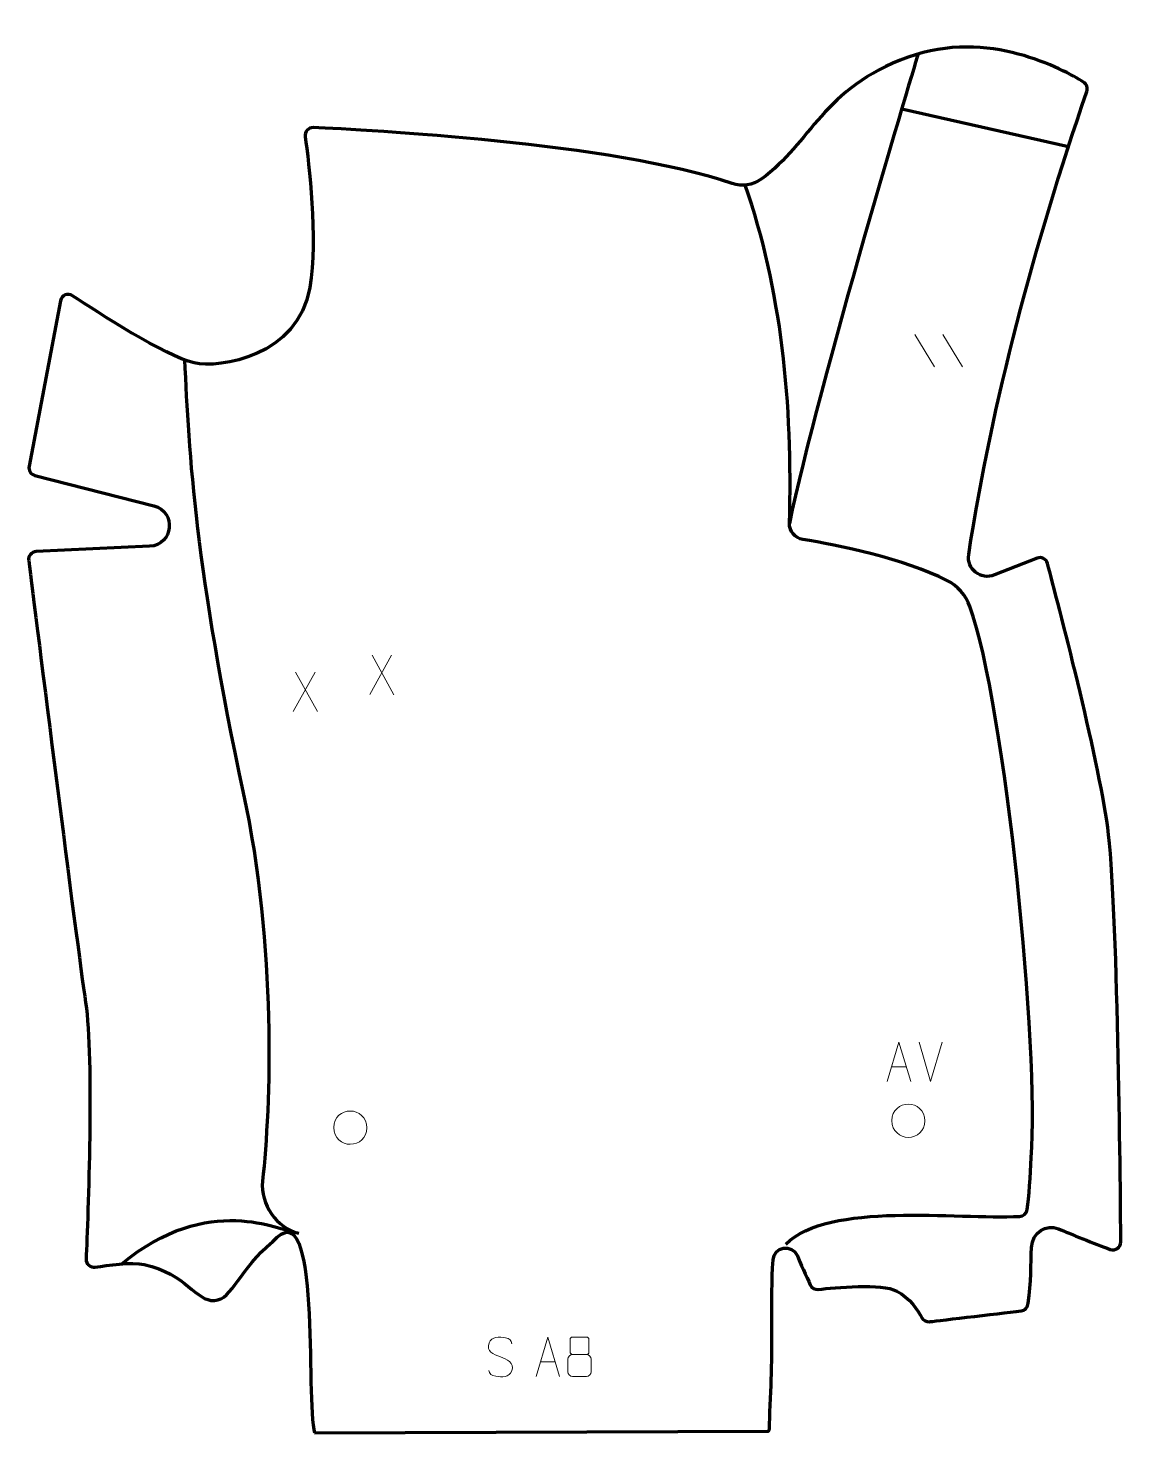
# Model space of a CAD drawing. Header units: millimetres. Extents: x -345 to 345, y -438 to 450.
import ezdxf

# ---------------------------------------------------------------- set-up
doc = ezdxf.new("R2010")
doc.units = ezdxf.units.MM
doc.header["$MEASUREMENT"] = 0
doc.layers.add('layer 1', color=7, linetype='Continuous')
doc.layers.add('layer 3', color=7, linetype='Continuous')

msp = doc.modelspace()

# ---------------------------------------------------------------- linework, layer by layer
at = {"layer": 'layer 1', "color": 230, "lineweight": 200}
msp.add_open_spline([(-164.3629, -438.0476), (-170.3978, -418.0301), (-159.8501, -281.3204), (-190.726, -317.146), (-190.726, -317.146), (-211.9918, -334.2875), (-216.1479, -353.6808), (-227.7141, -354.3475), (-227.7141, -354.3475), (-239.5621, -355.0301), (-245.1205, -337.5444), (-272.0145, -331.6177), (-272.0145, -331.6177), (-280.0218, -329.8531), (-295.2971, -332.0234), (-302.9852, -333.299), (-302.9852, -333.299), (-306.1172, -333.8183), (-308.9306, -331.3189), (-308.7916, -328.145), (-308.7916, -328.145), (-307.6507, -302.0535), (-303.7232, -201.7066), (-309.0766, -165.9303), (-309.0766, -165.9303), (-314.708, -128.2942), (-340.5506, 77.4655), (-345.0599, 113.4252), (-345.0599, 113.4252), (-345.4229, 116.3191), (-343.246, 118.9067), (-340.3355, 119.0446), (-340.3355, 119.0446), (-340.3355, 119.0446), (-268.619, 122.45), (-268.619, 122.45), (-268.619, 122.45), (-253.7067, 123.1584), (-251.5527, 144.3543), (-266.0173, 148.0525), (-266.0173, 148.0525), (-266.0173, 148.0525), (-341.1819, 167.2715), (-341.1819, 167.2715), (-341.1819, 167.2715), (-343.7398, 167.9255), (-345.3489, 170.4571), (-344.8567, 173.0528), (-344.8567, 173.0528), (-344.8567, 173.0528), (-325.0306, 277.6302), (-325.0306, 277.6302), (-325.0306, 277.6302), (-324.3642, 281.1453), (-320.3341, 282.8464), (-317.3556, 280.8684), (-317.3556, 280.8684), (-301.3236, 270.2223), (-258.7885, 242.7423), (-240.5463, 238.4183), (-240.5463, 238.4183), (-224.6731, 234.6556), (-174.694, 242.3091), (-167.4384, 286.0747), (-167.4384, 286.0747), (-162.2445, 317.4035), (-168.0152, 364.8609), (-170.339, 381.4132), (-170.339, 381.4132), (-170.7736, 384.5127), (-168.295, 387.2464), (-165.1708, 387.1088), (-165.1708, 387.1088), (-132.5187, 385.6734), (24.0172, 377.5881), (99.5268, 351.7774), (99.5268, 351.7774), (105.6765, 349.6752), (112.478, 350.6478), (117.7288, 354.4797), (117.7288, 354.4797), (149.8887, 377.9511), (156.3449, 411.847), (210.6763, 431.6206), (210.6763, 431.6206), (261.2459, 450.025), (308.7598, 423.8605), (321.4997, 415.8683), (321.4997, 415.8683), (323.4667, 414.6343), (324.3251, 412.2114), (323.5765, 410.0122), (323.5765, 410.0122), (290.2047, 311.9689), (263.9538, 214.3179), (248.9562, 117.2874), (248.9562, 117.2874), (247.5398, 108.1209), (256.6125, 100.8808), (265.2312, 104.2911), (265.2312, 104.2911), (265.2312, 104.2911), (292.1157, 114.9288), (292.1157, 114.9288), (292.1157, 114.9288), (294.8985, 116.0298), (298.0167, 114.4575), (298.7854, 111.5633), (298.7854, 111.5633), (305.1449, 87.6224), (330.5205, -9.3361), (336.7795, -55.2728), (336.7795, -55.2728), (343.175, -102.2127), (344.8179, -279.4867), (345.0984, -317.3119), (345.0984, -317.3119), (345.1245, -320.7846), (341.6961, -323.2262), (338.4266, -322.0634), (338.4266, -322.0634), (328.4765, -318.5258), (313.0683, -312.1437), (305.7019, -308.9842), (305.7019, -308.9842), (298.0413, -305.6988), (289.0321, -311.2511), (288.6578, -320.8488), (288.6578, -320.8488), (288.2542, -331.2039), (288.3703, -343.1221), (286.5902, -355.9918), (286.5902, -355.9918), (286.2378, -358.5403), (284.6227, -360.6827), (282.0665, -360.9558), (282.0665, -360.9558), (267.5889, -362.5027), (224.2279, -367.7802), (224.2279, -367.7802), (224.2279, -367.7802), (222.2414, -367.9704), (220.3371, -366.9593), (219.3719, -365.211), (219.3719, -365.211), (216.96, -360.8446), (211.5988, -352.6298), (203.5042, -348.3662), (203.5042, -348.3662), (194.1778, -343.453), (164.2887, -346.2072), (153.9072, -347.3477), (153.9072, -347.3477), (151.7556, -347.5844), (149.699, -346.4086), (148.8086, -344.4338), (148.8086, -344.4338), (146.5412, -339.4046), (142.3378, -330.0535), (140.6791, -326.1705), (140.6791, -326.1705), (137.3312, -318.3303), (125.7844, -320.2216), (125.2874, -328.733), (125.2874, -328.733), (123.7652, -354.7964), (124.9482, -384.3139), (124.2279, -404.4283), (124.2279, -404.4283), (123.8883, -413.911), (123.1162, -427.4601), (123.0316, -435.4643), (123.0316, -435.4643), (123.0259, -436.0021), (122.7968, -436.9647), (122.434, -436.9647), (122.434, -436.9647), (122.434, -436.9647), (-164.3629, -438.0476), (-164.3629, -438.0476)], degree=3, knots=[0, 0, 0, 0, 0.02173913, 0.02173913, 0.02173913, 0.02173913, 0.04347826, 0.04347826, 0.04347826, 0.04347826, 0.06521739, 0.06521739, 0.06521739, 0.06521739, 0.08695652, 0.08695652, 0.08695652, 0.08695652, 0.10869565, 0.10869565, 0.10869565, 0.10869565, 0.13043478, 0.13043478, 0.13043478, 0.13043478, 0.15217391, 0.15217391, 0.15217391, 0.15217391, 0.17391304, 0.17391304, 0.17391304, 0.17391304, 0.19565217, 0.19565217, 0.19565217, 0.19565217, 0.2173913, 0.2173913, 0.2173913, 0.2173913, 0.23913043, 0.23913043, 0.23913043, 0.23913043, 0.26086957, 0.26086957, 0.26086957, 0.26086957, 0.2826087, 0.2826087, 0.2826087, 0.2826087, 0.30434783, 0.30434783, 0.30434783, 0.30434783, 0.32608696, 0.32608696, 0.32608696, 0.32608696, 0.34782609, 0.34782609, 0.34782609, 0.34782609, 0.36956522, 0.36956522, 0.36956522, 0.36956522, 0.39130435, 0.39130435, 0.39130435, 0.39130435, 0.41304348, 0.41304348, 0.41304348, 0.41304348, 0.43478261, 0.43478261, 0.43478261, 0.43478261, 0.45652174, 0.45652174, 0.45652174, 0.45652174, 0.47826087, 0.47826087, 0.47826087, 0.47826087, 0.5, 0.5, 0.5, 0.5, 0.52173913, 0.52173913, 0.52173913, 0.52173913, 0.54347826, 0.54347826, 0.54347826, 0.54347826, 0.56521739, 0.56521739, 0.56521739, 0.56521739, 0.58695652, 0.58695652, 0.58695652, 0.58695652, 0.60869565, 0.60869565, 0.60869565, 0.60869565, 0.63043478, 0.63043478, 0.63043478, 0.63043478, 0.65217391, 0.65217391, 0.65217391, 0.65217391, 0.67391304, 0.67391304, 0.67391304, 0.67391304, 0.69565217, 0.69565217, 0.69565217, 0.69565217, 0.7173913, 0.7173913, 0.7173913, 0.7173913, 0.73913043, 0.73913043, 0.73913043, 0.73913043, 0.76086957, 0.76086957, 0.76086957, 0.76086957, 0.7826087, 0.7826087, 0.7826087, 0.7826087, 0.80434783, 0.80434783, 0.80434783, 0.80434783, 0.82608696, 0.82608696, 0.82608696, 0.82608696, 0.84782609, 0.84782609, 0.84782609, 0.84782609, 0.86956522, 0.86956522, 0.86956522, 0.86956522, 0.89130435, 0.89130435, 0.89130435, 0.89130435, 0.91304348, 0.91304348, 0.91304348, 0.91304348, 0.93478261, 0.93478261, 0.93478261, 0.93478261, 0.95652174, 0.95652174, 0.95652174, 0.95652174, 1, 1, 1, 1], dxfattribs=at)
at = {"layer": 'layer 1', "color": 250, "lineweight": 9}
for points in [[(214.9179, 256.3484), (214.9179, 256.3484), (227.2822, 235.8041), (227.2822, 235.8041)], [(232.6478, 256.3484), (232.6478, 256.3484), (245.0121, 235.8041), (245.0121, 235.8041)], [(-115.7636, 53.5884), (-115.7636, 53.5884), (-129.5042, 28.6926), (-129.5042, 28.6926)], [(-128.0496, 53.5884), (-128.0496, 53.5884), (-114.309, 28.6349), (-114.309, 28.6349)], [(-164.1046, 42.8844), (-164.1046, 42.8844), (-177.8452, 17.9886), (-177.8452, 17.9886)], [(-176.3906, 42.8844), (-176.3906, 42.8844), (-162.65, 17.9309), (-162.65, 17.9309)], [(224.8705, -215.9349), (224.8705, -215.9349), (217.5487, -190.9813), (217.5487, -190.9813)], [(232.1924, -190.9813), (232.1924, -190.9813), (224.8706, -215.9349), (224.8706, -215.9349)], [(200.2336, -206.6782), (200.2336, -206.6782), (209.7293, -206.6782), (209.7293, -206.6782)], [(-21.7524, -393.1381), (-21.7524, -393.1381), (-12.2567, -393.1381), (-12.2567, -393.1381)]]:
    msp.add_open_spline(points, degree=3, dxfattribs=at)
for points, knots in [([(197.511, -215.9276), (197.511, -215.9276), (204.882, -190.9741), (204.882, -190.9741), (204.882, -190.9741), (204.882, -190.9741), (212.4519, -215.9276), (212.4519, -215.9276)], [0, 0, 0, 0, 0.33333333, 0.33333333, 0.33333333, 0.33333333, 1, 1, 1, 1]), ([(200.3079, -240.6176), (200.3786, -233.9772), (205.6526, -230.1312), (210.8079, -230.2282), (210.8079, -230.2282), (215.9632, -230.1312), (221.2372, -234.1946), (221.3079, -240.835), (221.3079, -240.835), (220.9377, -247.1643), (216.4958, -251.195), (210.8079, -251.2244), (210.8079, -251.2244), (205.6526, -251.3214), (200.3786, -247.258), (200.3079, -240.6176)], [0, 0, 0, 0, 0.2, 0.2, 0.2, 0.2, 0.4, 0.4, 0.4, 0.4, 0.6, 0.6, 0.6, 0.6, 1, 1, 1, 1]), ([(-152.325, -244.9917), (-152.2543, -238.3513), (-146.9803, -234.5053), (-141.825, -234.6023), (-141.825, -234.6023), (-136.6697, -234.5053), (-131.3957, -238.5687), (-131.325, -245.2091), (-131.325, -245.2091), (-131.6952, -251.5384), (-136.1371, -255.5691), (-141.825, -255.5985), (-141.825, -255.5985), (-146.9803, -255.6955), (-152.2543, -251.6321), (-152.325, -244.9917)], [0, 0, 0, 0, 0.2, 0.2, 0.2, 0.2, 0.4, 0.4, 0.4, 0.4, 0.6, 0.6, 0.6, 0.6, 1, 1, 1, 1]), ([(-47.0045, -389.9107), (-51.2528, -388.4403), (-56.1609, -386.6445), (-54.1558, -381.1242), (-54.1558, -381.1242), (-52.6523, -376.9843), (-47.4387, -377.3728), (-43.8351, -377.9739), (-43.8351, -377.9739), (-40.9745, -378.4511), (-40.1098, -379.6643), (-39.7992, -381.7484)], [0, 0, 0, 0, 0.25, 0.25, 0.25, 0.25, 0.5, 0.5, 0.5, 0.5, 1, 1, 1, 1]), ([(-24.475, -402.3875), (-24.475, -402.3875), (-17.104, -377.434), (-17.104, -377.434), (-17.104, -377.434), (-17.104, -377.434), (-9.5341, -402.3875), (-9.5341, -402.3875)], [0, 0, 0, 0, 0.33333333, 0.33333333, 0.33333333, 0.33333333, 1, 1, 1, 1]), ([(-2.9579, -378.8999), (-2.9579, -381.1129), (-2.9579, -384.7952), (-2.9579, -387.0085), (-2.9579, -387.0085), (-2.9429, -387.5159), (-2.1355, -388.4473), (-1.4354, -388.4461), (-1.4354, -388.4461), (1.5345, -388.4459), (4.5047, -388.5308), (7.4751, -388.5311), (7.4751, -388.5311), (8.2722, -388.5269), (8.9929, -387.7366), (8.9903, -387.0159), (8.9903, -387.0159), (8.99, -384.7999), (8.99, -381.1152), (8.9903, -378.8999), (8.9903, -378.8999), (8.9718, -378.1891), (8.3604, -377.4287), (7.5265, -377.4361), (7.5265, -377.4361), (4.5094, -377.4364), (1.4925, -377.4364), (-1.5241, -377.4361), (-1.5241, -377.4361), (-2.1505, -377.4285), (-2.9746, -378.1395), (-2.9579, -378.8999)], [0, 0, 0, 0, 0.11111111, 0.11111111, 0.11111111, 0.11111111, 0.22222222, 0.22222222, 0.22222222, 0.22222222, 0.33333333, 0.33333333, 0.33333333, 0.33333333, 0.44444444, 0.44444444, 0.44444444, 0.44444444, 0.55555556, 0.55555556, 0.55555556, 0.55555556, 0.66666667, 0.66666667, 0.66666667, 0.66666667, 0.77777778, 0.77777778, 0.77777778, 0.77777778, 1, 1, 1, 1]), ([(-47.0045, -389.9108), (-42.9859, -391.5575), (-37.9564, -393.4458), (-39.7904, -398.8061), (-39.7904, -398.8061), (-41.2502, -403.0725), (-46.161, -402.8158), (-49.8871, -402.2611), (-49.8871, -402.2611), (-52.6371, -401.8513), (-53.858, -400.6378), (-54.236, -398.5256)], [0, 0, 0, 0, 0.25, 0.25, 0.25, 0.25, 0.5, 0.5, 0.5, 0.5, 1, 1, 1, 1]), ([(-4.4167, -391.4181), (-4.4167, -394.5889), (-4.4167, -396.291), (-4.4167, -399.4624), (-4.4167, -399.4624), (-4.4252, -400.6843), (-2.7273, -402.377), (-1.4747, -402.3855), (-1.4747, -402.3855), (1.5084, -402.3852), (4.4917, -402.3852), (7.4751, -402.3855), (7.4751, -402.3855), (8.7984, -402.3738), (10.4188, -400.7522), (10.4077, -399.453), (10.4077, -399.453), (10.4074, -396.2848), (10.4074, -394.586), (10.4077, -391.4181), (10.4077, -391.4181), (10.338, -390.0377), (8.7602, -388.4591), (7.4548, -388.4652), (7.4548, -388.4652), (4.4782, -388.4655), (1.5016, -388.4655), (-1.4747, -388.4652), (-1.4747, -388.4652), (-2.5542, -388.4588), (-4.4005, -390.0377), (-4.4167, -391.4181)], [0, 0, 0, 0, 0.11111111, 0.11111111, 0.11111111, 0.11111111, 0.22222222, 0.22222222, 0.22222222, 0.22222222, 0.33333333, 0.33333333, 0.33333333, 0.33333333, 0.44444444, 0.44444444, 0.44444444, 0.44444444, 0.55555556, 0.55555556, 0.55555556, 0.55555556, 0.66666667, 0.66666667, 0.66666667, 0.66666667, 0.77777778, 0.77777778, 0.77777778, 0.77777778, 1, 1, 1, 1])]:
    msp.add_open_spline(points, degree=3, knots=knots, dxfattribs=at)
at = {"layer": 'layer 3', "color": 142, "lineweight": 200}
for points in [[(216.9944, 433.6963), (216.9944, 433.6963), (153.3343, 223.5716), (135.6875, 136.9499)], [(206.6401, 399.066), (206.6401, 399.066), (312.0114, 375.1463), (312.0114, 375.1463)], [(-286.1214, -331.2033), (-231.7065, -285.5493), (-184.862, -310.7483), (-177.7913, -310.7708)]]:
    msp.add_open_spline(points, degree=3, dxfattribs=at)
for points, knots in [([(133.4308, -318.6616), (160.4105, -291.6749), (241.1313, -303.1343), (281.0573, -301.1712), (281.0573, -301.1712), (283.5511, -301.1235), (285.6275, -299.2468), (285.925, -296.7699), (285.925, -296.7699), (286.7865, -289.5902), (288.3701, -274.9115), (288.3701, -264.0339), (288.3701, -264.0339), (293.987, -198.0807), (272.0353, 22.775), (249.7695, 84.3098), (249.7695, 84.3098), (247.1748, 91.48), (241.989, 97.437), (235.1835, 100.8766), (235.1835, 100.8766), (208.4577, 114.3848), (165.9783, 123.3295), (144.1237, 126.7878), (144.1237, 126.7878), (139.1556, 127.5738), (135.5355, 131.9225), (135.6879, 136.9495), (135.6879, 136.9495), (137.9953, 213.0561), (130.4423, 285.0559), (107.788, 350.7657)], [0, 0, 0, 0, 0.11111111, 0.11111111, 0.11111111, 0.11111111, 0.22222222, 0.22222222, 0.22222222, 0.22222222, 0.33333333, 0.33333333, 0.33333333, 0.33333333, 0.44444444, 0.44444444, 0.44444444, 0.44444444, 0.55555556, 0.55555556, 0.55555556, 0.55555556, 0.66666667, 0.66666667, 0.66666667, 0.66666667, 0.77777778, 0.77777778, 0.77777778, 0.77777778, 1, 1, 1, 1]), ([(-246.523, 240.306), (-244.1322, 181.7368), (-239.351, 105.909), (-209.469, -33.3426), (-209.469, -33.3426), (-188.3686, -131.6699), (-192.0985, -231.6281), (-197.2889, -278.949), (-197.2889, -278.949), (-198.8821, -293.4739), (-188.308, -308.5652), (-174.4317, -311.8073)], [0, 0, 0, 0, 0.25, 0.25, 0.25, 0.25, 0.5, 0.5, 0.5, 0.5, 1, 1, 1, 1])]:
    msp.add_open_spline(points, degree=3, knots=knots, dxfattribs=at)

doc.saveas('drawing.dxf')
